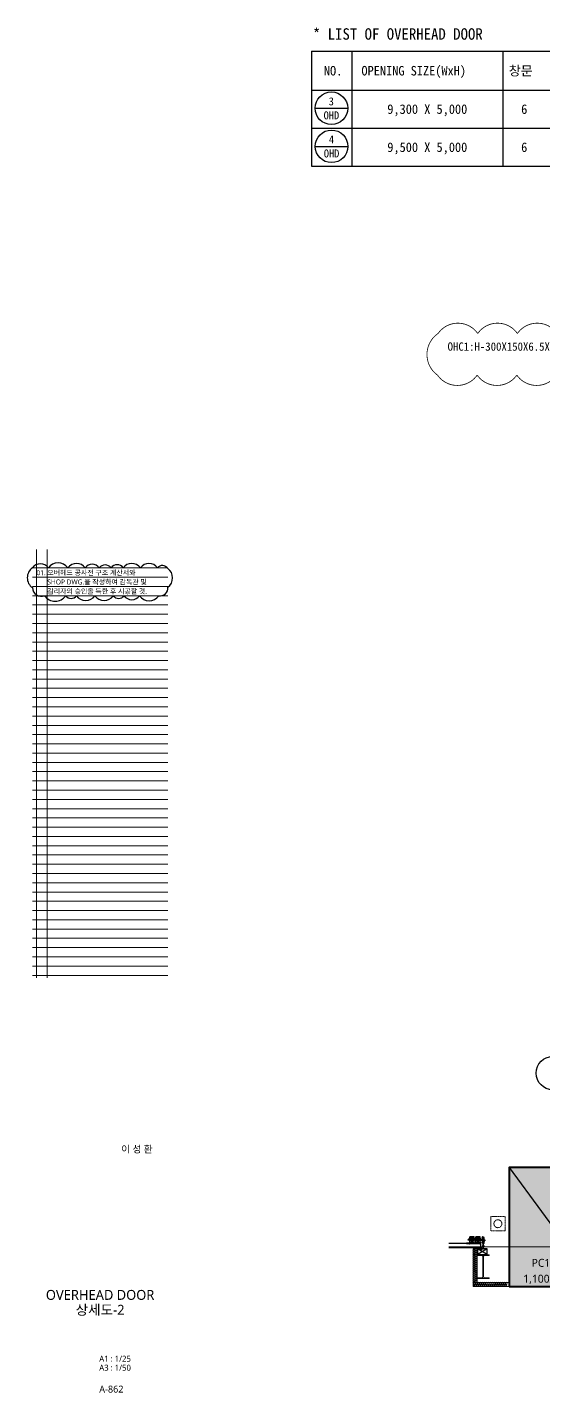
# Model space of a CAD drawing. Header units: millimetres. Extents: x 204328 to 274136, y -196910 to -178068.
# Drawn here: x 243063 to 249573, y -195851 to -178648 of the extents above; entities that cross this region are included whole.
import ezdxf
from ezdxf.enums import TextEntityAlignment as Align

# ---------------------------------------------------------------- set-up
doc = ezdxf.new("R2010")
doc.units = ezdxf.units.MM
doc.linetypes.add('CEN', pattern=[62, 60, -1, 0, -1])
doc.linetypes.add('HIDDEN', pattern=[0.375, 0.25, -0.125])
doc.layers.get('Defpoints').update_dxf_attribs({"color": 140})
for name, color, linetype in [('1212', 7, 'Continuous'), ('3', 3, 'Continuous'), ('4', 4, 'Continuous'), ('A-CONC-SOLD', 253, 'CEN'), ('HAT', 8, 'Continuous'), ('ITXT', 3, 'Continuous')]:
    doc.layers.add(name, color=color, linetype=linetype)
for name, color, linetype, lineweight in [('A-AXIS-BUBL', 7, 'Continuous', 25), ('A-BORD-TEXT', 3, 'Continuous', 25), ('A-CLXM-CONC', 2, 'Continuous', 40), ('A-CNTL', 1, 'CEN', 15), ('A-MKXS-TEXT1', 3, 'Continuous', 25), ('A-SECT-LIN2', 6, 'Continuous', 20), ('A-WAXM-PANL', 6, 'Continuous', 20), ('A-XXXX-HID', 8, 'HIDDEN', 18), ('A-XXXX-TXT1', 3, 'Continuous', 25), ('A-XXXX-TXT2', 3, 'Continuous', 25), ('XR-평면도$0$A-CLXM-CONC', 2, 'Continuous', 40)]:
    doc.layers.add(name, color=color, linetype=linetype, lineweight=lineweight)
doc.layers.add('A-XXXX-NPLT', color=144, linetype='Continuous', lineweight=15, plot=False)
doc.layers.add('REV-202205', color=20, linetype='Continuous', lineweight=25, plot=False)
doc.styles.add('돋움체', font='')
doc.styles.add('맑은 고딕', font='malgun.ttf')
doc.styles.add('맑은고딕', font='malgun.ttf')
doc.styles.get('돋움체').set_extended_font_data('DotumChe')

# ---------------------------------------------------------------- blocks, each defined once
blk = doc.blocks.new('COL_PC11_3F(210330)')
at = {"layer": 'A-CONC-SOLD'}
h = blk.add_hatch(color=256, dxfattribs=at)
h.dxf.hatch_style = 1
h.paths.add_polyline_path([(0, 0), (1100, 0), (1100, 1500), (0, 1500)])
at = {"layer": 'A-CLXM-CONC'}
blk.add_lwpolyline([(0, 0), (1100, 0), (1100, 1500), (0, 1500)], close=True, dxfattribs=at)
at = {"layer": 'Defpoints'}
blk.add_line((0, 1500), (1100, 0), dxfattribs=at)
at = {"layer": 'Defpoints', "color": 1, "style": '맑은 고딕'}
blk.add_text('PC11(3F)', height=100, dxfattribs=at).set_placement((550, 297), align=Align.MIDDLE_CENTER)
at = {"layer": 'Defpoints', "style": '맑은 고딕'}
blk.add_text('1,100X1,500', height=100, dxfattribs=at).set_placement((550, 97), align=Align.MIDDLE_CENTER)
blk = doc.blocks.new('b1')
at = {"layer": 'A-XXXX-HID'}
blk.add_lwpolyline([(0, 180), (180, 180), (180, 0), (0, 0), (0, 180)], dxfattribs=at)
blk.add_circle((90, 90), 50, dxfattribs=at)
blk = doc.blocks.new('단열재(PANEL)')
at = {"layer": 'HAT'}
blk.add_lwpolyline([(0, 0, 0.618034), (-40, 20), (-60, 5, -2), (-60, 45), (-40, 30, 2), (-40, 70), (-60, 55, -2), (-60, 95), (-40, 80, 2), (-40, 120), (-60, 105, -2), (-60, 145), (-40, 130, 2), (-40, 170), (-60, 155, -2), (-60, 195), (-40, 180, 2), (-40, 220), (-60, 205, -2), (-60, 245), (-40, 230, 2), (-40, 270), (-60, 255, -2), (-60, 295), (-40, 280, 2), (-40, 320), (-60, 305, -2), (-60, 345), (-40, 330, 2), (-40, 370), (-60, 355, -2), (-60, 395), (-40, 380, 2), (-40, 420), (-60, 405, -2), (-60, 445), (-40, 430, 2), (-40, 470), (-60, 455, -2), (-60, 495), (-40, 480, 2), (-40, 520), (-60, 505, -2), (-60, 545), (-40, 530, 2), (-40, 570), (-60, 555, -2), (-60, 595), (-40, 580, 2), (-40, 620), (-60, 605, -2), (-60, 645), (-40, 630, 2), (-40, 670), (-60, 655, -2), (-60, 695), (-40, 680, 2), (-40, 720), (-60, 705, -2), (-60, 745), (-40, 730, 2), (-40, 770), (-60, 755, -2), (-60, 795), (-40, 780, 2), (-40, 820), (-60, 805, -2), (-60, 845), (-40, 830, 0.509758), (-1, 842, 0.509758)], format="xyb", dxfattribs=at)
blk = doc.blocks.new('NOTE(220317)')
at = {"layer": 'A-XXXX-NPLT'}
for p, q in [((1010650, 179733), (1010650, 175413)), ((1010760, 179733), (1010760, 175413)), ((1010610, 179546), (1011975, 179546)), ((1010610, 179453), (1011975, 179453)), ((1010610, 179359), (1011975, 179359)), ((1010610, 179266), (1011975, 179266)), ((1010610, 179173), (1011975, 179173)), ((1010610, 179079), (1011975, 179079)), ((1010610, 178986), (1011975, 178986)), ((1010610, 178893), (1011975, 178893)), ((1010610, 178799), (1011975, 178799)), ((1010610, 178706), (1011975, 178706)), ((1010610, 178613), (1011975, 178613)), ((1010610, 178519), (1011975, 178519)), ((1010610, 178426), (1011975, 178426)), ((1010610, 178333), (1011975, 178333)), ((1010610, 178239), (1011975, 178239)), ((1010610, 178146), (1011975, 178146)), ((1010610, 178053), (1011975, 178053)), ((1010610, 177959), (1011975, 177959)), ((1010610, 177866), (1011975, 177866)), ((1010610, 177773), (1011975, 177773)), ((1010610, 177679), (1011975, 177679)), ((1010610, 177586), (1011975, 177586)), ((1010610, 177493), (1011975, 177493)), ((1010610, 177399), (1011975, 177399)), ((1010610, 177306), (1011975, 177306)), ((1010610, 177213), (1011975, 177213)), ((1010610, 177119), (1011975, 177119)), ((1010610, 177026), (1011975, 177026)), ((1010610, 176933), (1011975, 176933)), ((1010610, 176839), (1011975, 176839)), ((1010610, 176746), (1011975, 176746)), ((1010610, 176653), (1011975, 176653)), ((1010610, 176559), (1011975, 176559)), ((1010610, 176466), (1011975, 176466)), ((1010610, 176373), (1011975, 176373)), ((1010610, 176279), (1011975, 176279)), ((1010610, 176186), (1011975, 176186)), ((1010610, 176093), (1011975, 176093)), ((1010610, 175999), (1011975, 175999)), ((1010610, 175906), (1011975, 175906)), ((1010610, 175813), (1011975, 175813)), ((1010610, 175719), (1011975, 175719)), ((1010610, 175626), (1011975, 175626)), ((1010610, 175533), (1011975, 175533)), ((1010610, 175439), (1011975, 175439))]:
    blk.add_line(p, q, dxfattribs=at)
blk = doc.blocks.new('NOTE_평면도')
at = {"layer": 'A-XXXX-TXT2', "style": '맑은 고딕'}
for s, p in [('01.', (7576.5, 4994.8)), ('오버헤드 공사전 구조 계산서와', (7631.5, 4994.8)), ('SHOP DWG.을 작성하여 감독관 및', (7631.5, 4948.1)), ('감리자의 승인을 득한 후 시공할 것.', (7631.5, 4901.4))]:
    blk.add_text(s, height=25, dxfattribs=at).set_placement(p, align=Align.MIDDLE_LEFT)

msp = doc.modelspace()

# ---------------------------------------------------------------- hatches: boundary and pattern name
msp.add_hatch(color=256).paths.add_polyline_path([(248735.3, -194036.8), (248735.3, -194034), (248774.6, -194034), (248774.6, -194031.8), (248733.9, -194031.8), (248690.7, -194019.8)])

# ---------------------------------------------------------------- linework, layer by layer
for p, q in [((246643.5, -178947.9), (255943.5, -178947.9)), ((246643.5, -178947.9), (246643.5, -180399)), ((247153.5, -178947.9), (247153.5, -180399)), ((249057, -178947.9), (249057, -180399)), ((249057, -178947.9), (249057, -180399)), ((246643.5, -179439), (255943.5, -179439)), ((246691, -179668.2), (247102, -179668.2)), ((246643.5, -179919), (255943.5, -179919)), ((246693, -180148.2), (247104.1, -180148.2)), ((246645.5, -180399), (255945.5, -180399)), ((248858, -194109.5, 0), (248737.6, -194039.1, 0)), ((248858, -194039.1, 0), (248737.6, -194109.5, 0))]:
    msp.add_line(p, q)
at = {"color": 2}
for p, q in [((248601.2, -193969.8, 0), (248779.9, -193969.8, 0)), ((248733.9, -194031.8, 0), (248690.7, -194019.8, 0)), ((248735.3, -194036.8, 0), (248690.7, -194019.8, 0)), ((248735, -194021.4, 0), (248735, -194019.8, 0)), ((248735, -194019.8, 0), (248779.9, -194019.8, 0)), ((248735.3, -194036.8, 0), (248808.3, -194036.8, 0)), ((248738.1, -194034, 0), (248807.7, -194034, 0)), ((248774.6, -194031.8, 0), (248774.6, -194034, 0)), ((248779.9, -194019.8, 0), (248779.9, -193969.8, 0)), ((248781.5, -194021.4, 0), (248781.5, -193968.2, 0)), ((248806.7, -194034, 0), (248786.3, -194034, 0)), ((248807.7, -194034.1, 0), (248807.7, -193971.1, 0)), ((248810.5, -194034.1, 0), (248810.5, -194008.8, 0)), ((248818.6, -193966.2, 0), (248818.6, -193896.4, 0)), ((248821.4, -193896.4, 0), (248818.6, -193896.4, 0)), ((248821.4, -193966.2, 0), (248821.4, -193896.4, 0))]:
    msp.add_line(p, q, dxfattribs=at)
at = {"color": 4}
for p, q in [((248618.9, -193922, 0), (248621.6, -193920.2, 0)), ((248618.9, -193928.3, 0), (248618.9, -193922, 0)), ((248621.6, -193930.7, 0), (248618.9, -193928.3, 0)), ((248637.2, -193920.2, 0), (248621.6, -193920.2, 0)), ((248637.2, -193920.2, 0), (248621.6, -193920.2, 0)), ((248627, -193920.2, 0), (248621.6, -193920.2, 0)), ((248627, -193920.2, 0), (248621.6, -193920.2, 0)), ((248621.6, -193920.2, 0), (248621.6, -193930.7, 0)), ((248637.2, -193930.7, 0), (248621.6, -193930.7, 0)), ((248637.2, -193930.7, 0), (248621.6, -193930.7, 0)), ((248627, -193930.7, 0), (248621.6, -193930.7, 0)), ((248627, -193930.7, 0), (248621.6, -193930.7, 0)), ((248632.8, -193956.7, 0), (248648.2, -193956.7, 0)), ((248649.3, -193956.7, 0), (248632.8, -193956.7, 0)), ((248649.3, -193956.7, 0), (248632.8, -193956.7, 0)), ((248632.8, -193956.7, 0), (248632.8, -193960.5, 0)), ((248632.8, -193956.7, 0), (248632.8, -193961.7, 0)), ((248632.8, -193956.7, 0), (248632.8, -193961.7, 0)), ((248632.8, -193966, 0), (248632.8, -193956.7, 0)), ((248632.8, -193968.2, 0), (248632.8, -193959.1, 0)), ((248702.1, -193966, 0), (248632.8, -193966, 0)), ((248702.1, -193966, 0), (248632.8, -193966, 0)), ((248637.2, -193932.8, 0), (248637.2, -193918.3, 0)), ((248649.3, -193956.7, 0), (248637.2, -193956.7, 0)), ((248694.6, -193888.2, 0), (248639.6, -193888.2, 0)), ((248639.6, -193902.9, 0), (248639.6, -193888.2, 0)), ((248639.6, -193956.7, 0), (248639.6, -193922.3, 0)), ((248649.3, -193956.7, 0), (248649.3, -193966, 0)), ((248650.4, -193958.3, 0), (248649.3, -193958.3, 0)), ((248650.4, -193964.4, 0), (248649.3, -193964.4, 0)), ((248684.5, -193956.7, 0), (248650.4, -193956.7, 0)), ((248650.4, -193956.7, 0), (248650.4, -193966, 0)), ((248673.1, -193949.5, 0), (248662.1, -193949.5, 0)), ((248684.5, -193956.7, 0), (248684.5, -193966, 0)), ((248685.6, -193958.3, 0), (248684.5, -193958.3, 0)), ((248685.6, -193964.4, 0), (248684.5, -193964.4, 0)), ((248702.1, -193956.7, 0), (248685.6, -193956.7, 0)), ((248702.1, -193956.7, 0), (248685.6, -193956.7, 0)), ((248697.7, -193956.7, 0), (248685.6, -193956.7, 0)), ((248702.1, -193956.7, 0), (248685.6, -193956.7, 0)), ((248685.6, -193956.7, 0), (248685.6, -193966, 0)), ((248702.1, -193956.7, 0), (248686.7, -193956.7, 0)), ((248694.6, -193902.9, 0), (248694.6, -193888.2, 0)), ((248694.6, -193956.7, 0), (248694.6, -193922.3, 0)), ((248697.7, -193932.8, 0), (248697.7, -193918.3, 0)), ((248714.6, -193920.2, 0), (248697.7, -193920.2, 0)), ((248714.6, -193930.9, 0), (248697.7, -193930.9, 0)), ((248702.1, -193956.7, 0), (248702.1, -193962.2, 0)), ((248702.1, -193968.2, 0), (248702.1, -193956.7, 0)), ((248702.1, -193966, 0), (248702.1, -193956.7, 0)), ((248710.2, -193956.7, 0), (248725.6, -193956.7, 0)), ((248726.7, -193956.7, 0), (248710.2, -193956.7, 0)), ((248726.7, -193956.7, 0), (248710.2, -193956.7, 0)), ((248710.2, -193956.7, 0), (248710.2, -193961.7, 0)), ((248710.2, -193956.7, 0), (248710.2, -193961.7, 0)), ((248710.2, -193956.7, 0), (248710.2, -193960.5, 0)), ((248710.2, -193968.2, 0), (248710.2, -193956.7, 0)), ((248779.5, -193966, 0), (248710.2, -193966, 0)), ((248779.5, -193966, 0), (248710.2, -193966, 0)), ((248714.6, -193932.8, 0), (248714.6, -193918.3, 0)), ((248726.7, -193956.7, 0), (248714.6, -193956.7, 0)), ((248772, -193888.2, 0), (248717, -193888.2, 0)), ((248717, -193902.9, 0), (248717, -193888.2, 0)), ((248717, -193956.7, 0), (248717, -193922.3, 0)), ((248726.7, -193956.7, 0), (248726.7, -193966, 0)), ((248727.8, -193958.3, 0), (248726.7, -193958.3, 0)), ((248727.8, -193964.4, 0), (248726.7, -193964.4, 0)), ((248761.9, -193956.7, 0), (248727.8, -193956.7, 0)), ((248727.8, -193956.7, 0), (248727.8, -193966, 0)), ((248750.5, -193949.5, 0), (248739.5, -193949.5, 0)), ((248761.9, -193956.7, 0), (248761.9, -193966, 0)), ((248763, -193958.3, 0), (248761.9, -193958.3, 0)), ((248763, -193964.4, 0), (248761.9, -193964.4, 0)), ((248779.5, -193956.7, 0), (248763, -193956.7, 0)), ((248779.5, -193956.7, 0), (248763, -193956.7, 0)), ((248779.5, -193956.7, 0), (248763, -193956.7, 0)), ((248763, -193956.7, 0), (248763, -193966, 0)), ((248775.1, -193956.7, 0), (248763, -193956.7, 0)), ((248779.5, -193956.7, 0), (248764.1, -193956.7, 0)), ((248772, -193902.9, 0), (248772, -193888.2, 0)), ((248772, -193956.7, 0), (248772, -193922.3, 0)), ((248775.1, -193932.8, 0), (248775.1, -193918.3, 0)), ((248775.1, -193920.2, 0), (248790.6, -193920.2, 0)), ((248775.1, -193930.9, 0), (248790.6, -193930.9, 0)), ((248779.5, -193956.7, 0), (248779.5, -193962.2, 0)), ((248779.5, -193966, 0), (248779.5, -193956.7, 0)), ((248779.5, -193968.2, 0), (248779.5, -193956.7, 0))]:
    msp.add_line(p, q, dxfattribs=at)
at = {"color": 1, "linetype": 'HIDDEN', "ltscale": 3}
for p, q in [((248697.7, -193920.2, 0), (248637.2, -193920.2, 0)), ((248697.7, -193930.9, 0), (248637.2, -193930.9, 0)), ((248775.1, -193920.2, 0), (248714.6, -193920.2, 0)), ((248775.1, -193930.9, 0), (248714.6, -193930.9, 0))]:
    msp.add_line(p, q, dxfattribs=at)
at = {"color": 8, "linetype": 'HIDDEN', "ltscale": 3}
for p, q in [((248639.8, -193902.9, 0), (248639.8, -193932.8, 0)), ((248694.8, -193902.9, 0), (248694.8, -193932.8, 0)), ((248717, -193902.9, 0), (248717, -193932.8, 0)), ((248772, -193902.9, 0), (248772, -193932.8, 0))]:
    msp.add_line(p, q, dxfattribs=at)
at = {"color": 3, "elevation": 0}
msp.add_lwpolyline([(248378.4, -194019.8), (248779.9, -194019.8), (248779.9, -193969.8), (248378.4, -193969.8)], dxfattribs=at)
at = {"color": 1}
for points in [[(248860.3, -194036.8), (248735.3, -194036.8), (248735.3, -194111.8), (248860.3, -194111.8)], [(248858, -194039.1), (248737.6, -194039.1), (248737.6, -194109.5), (248858, -194109.5)]]:
    msp.add_lwpolyline(points, close=True, dxfattribs=at)
for centre in [(246896.5, -179668.2), (246898.6, -180148.2)]:
    msp.add_circle(centre, 205.5)
at = {"color": 2}
msp.add_arc((248807.7, -194034.1, 0), 2.81, 282.3312, 0, dxfattribs=at)
at = {"layer": '1212', "color": 2}
for p, q in [((248601.2, -193968.2, 0), (248601.2, -193969.8, 0)), ((248781.5, -193968.2, 0), (248601.2, -193968.2, 0)), ((248781.5, -194021.4, 0), (248735, -194021.4, 0)), ((248807.7, -193971.1, 0), (248810.5, -193971.1, 0)), ((248810.5, -194006.5, 0), (248810.5, -193971.1, 0))]:
    msp.add_line(p, q, dxfattribs=at)
at = {"layer": '1212', "linetype": 'HIDDEN', "ltscale": 10}
for p, q in [((248649.3, -193958.3, 0), (248632.8, -193958.3, 0)), ((248634.7, -193964.4, 0), (248632.8, -193964.4, 0)), ((248649.3, -193964.4, 0), (248647.1, -193964.4, 0)), ((248684.5, -193958.3, 0), (248650.4, -193958.3, 0)), ((248684.5, -193964.4, 0), (248650.4, -193964.4, 0)), ((248685.6, -193958.3, 0), (248702.1, -193958.3, 0)), ((248685.6, -193964.4, 0), (248687.4, -193964.4, 0)), ((248699.8, -193964.4, 0), (248702.1, -193964.4, 0)), ((248726.7, -193958.3, 0), (248710.2, -193958.3, 0)), ((248712, -193964.4, 0), (248710.2, -193964.4, 0)), ((248726.7, -193964.4, 0), (248724.5, -193964.4, 0)), ((248761.9, -193958.3, 0), (248727.8, -193958.3, 0)), ((248761.9, -193964.4, 0), (248727.8, -193964.4, 0)), ((248763, -193958.3, 0), (248779.5, -193958.3, 0)), ((248763, -193964.4, 0), (248764.8, -193964.4, 0)), ((248777.2, -193964.4, 0), (248779.5, -193964.4, 0))]:
    msp.add_line(p, q, dxfattribs=at)
at = {"layer": '1212', "color": 4}
for p, q in [((248702.1, -193966, 0), (248632.8, -193966, 0)), ((248660.8, -193902.9, 0), (248637.2, -193902.9, 0)), ((248637.2, -193918.3, 0), (248637.2, -193902.9, 0)), ((248697.7, -193918.3, 0), (248637.2, -193918.3, 0)), ((248697.7, -193932.8, 0), (248637.2, -193932.8, 0)), ((248662.1, -193901.1, 0), (248662.1, -193891.7, 0)), ((248673.1, -193891.7, 0), (248662.1, -193891.7, 0)), ((248662.1, -193949.5, 0), (248662.1, -193932.8, 0)), ((248673.1, -193901.6, 0), (248673.1, -193891.7, 0)), ((248673.1, -193949.5, 0), (248673.1, -193932.8, 0)), ((248697.7, -193902.9, 0), (248674.2, -193902.9, 0)), ((248697.7, -193918.3, 0), (248697.7, -193902.9, 0)), ((248779.5, -193966, 0), (248710.2, -193966, 0)), ((248738.1, -193902.9, 0), (248714.6, -193902.9, 0)), ((248714.6, -193918.3, 0), (248714.6, -193902.9, 0)), ((248775.1, -193918.3, 0), (248714.6, -193918.3, 0)), ((248775.1, -193932.8, 0), (248714.6, -193932.8, 0)), ((248739.5, -193901.1, 0), (248739.5, -193891.7, 0)), ((248750.5, -193891.7, 0), (248739.5, -193891.7, 0)), ((248739.5, -193949.5, 0), (248739.5, -193932.8, 0)), ((248750.5, -193901.6, 0), (248750.5, -193891.7, 0)), ((248750.5, -193949.5, 0), (248750.5, -193932.8, 0)), ((248775.1, -193902.9, 0), (248751.6, -193902.9, 0)), ((248775.1, -193918.3, 0), (248775.1, -193902.9, 0))]:
    msp.add_line(p, q, dxfattribs=at)
at = {"layer": '1212', "color": 3}
for p, q in [((248634.7, -193964.4, 0), (248636, -193964.4, 0)), ((248634.7, -193966, 0), (248634.7, -193964.4, 0)), ((248636, -193960.5, 0), (248645.8, -193960.5, 0)), ((248636, -193964.4, 0), (248636, -193960.5, 0)), ((248636, -193964.4, 0), (248640.9, -193964.4, 0)), ((248640.9, -193969.8, 0), (248638.4, -193972.5, 0)), ((248638.4, -193969.8, 0), (248638.4, -193974.4, 0)), ((248638.4, -193974.4, 0), (248640.9, -193976.9, 0)), ((248638.5, -193964.4, 0), (248638.5, -193960.5, 0)), ((248642.9, -193969.8, 0), (248638.6, -193974.5, 0)), ((248643.3, -193971.6, 0), (248639.7, -193975.6, 0)), ((248645.8, -193964.4, 0), (248640.9, -193964.4, 0)), ((248643.3, -193974.4, 0), (248640.9, -193976.9, 0)), ((248643.2, -193964.4, 0), (248643.2, -193960.5, 0)), ((248643.3, -193969.8, 0), (248643.3, -193974.4, 0)), ((248645.8, -193964.4, 0), (248645.8, -193960.5, 0)), ((248645.8, -193964.4, 0), (248645.8, -193960.5, 0)), ((248647.1, -193964.4, 0), (248645.8, -193964.4, 0)), ((248647.1, -193966, 0), (248647.1, -193964.4, 0)), ((248663, -193900, 0), (248657.7, -193906.8, 0)), ((248657.7, -193906.8, 0), (248657.7, -193909, 0)), ((248663, -193917, 0), (248657.7, -193909, 0)), ((248663, -193900, 0), (248667.5, -193900, 0)), ((248663, -193915.8, 0), (248663, -193914, 0)), ((248663, -193915.8, 0), (248663, -193917, 0)), ((248663, -193917, 0), (248667.5, -193917, 0)), ((248663.2, -193904.9, 0), (248663.2, -193907.1, 0)), ((248671.9, -193900, 0), (248667.5, -193900, 0)), ((248671.9, -193917, 0), (248667.5, -193917, 0)), ((248671.8, -193904.9, 0), (248671.8, -193907.1, 0)), ((248671.9, -193900, 0), (248677.3, -193906.8, 0)), ((248671.9, -193917, 0), (248677.3, -193909, 0)), ((248671.9, -193915.8, 0), (248671.9, -193914, 0)), ((248671.9, -193915.8, 0), (248671.9, -193917, 0)), ((248677.3, -193906.8, 0), (248677.3, -193909, 0)), ((248687.4, -193964.4, 0), (248688.7, -193964.4, 0)), ((248687.4, -193966, 0), (248687.4, -193964.4, 0)), ((248688.7, -193960.5, 0), (248698.5, -193960.5, 0)), ((248688.7, -193964.4, 0), (248688.7, -193960.5, 0)), ((248688.7, -193964.4, 0), (248693.6, -193964.4, 0)), ((248693.6, -193969.8, 0), (248691.1, -193972.5, 0)), ((248691.1, -193969.8, 0), (248691.1, -193974.4, 0)), ((248691.1, -193974.4, 0), (248693.6, -193976.9, 0)), ((248691.3, -193964.4, 0), (248691.3, -193960.5, 0)), ((248695.6, -193969.8, 0), (248691.3, -193974.5, 0)), ((248696, -193971.6, 0), (248692.4, -193975.6, 0)), ((248698.5, -193964.4, 0), (248693.6, -193964.4, 0)), ((248696.1, -193974.4, 0), (248693.6, -193976.9, 0)), ((248695.9, -193964.4, 0), (248695.9, -193960.5, 0)), ((248696.1, -193969.8, 0), (248696.1, -193974.4, 0)), ((248698.5, -193964.4, 0), (248698.5, -193960.5, 0)), ((248698.5, -193964.4, 0), (248698.5, -193960.5, 0)), ((248699.8, -193964.4, 0), (248698.5, -193964.4, 0)), ((248699.8, -193966, 0), (248699.8, -193964.4, 0)), ((248712, -193964.4, 0), (248713.3, -193964.4, 0)), ((248712, -193966, 0), (248712, -193964.4, 0)), ((248713.3, -193960.5, 0), (248723.2, -193960.5, 0)), ((248713.3, -193964.4, 0), (248713.3, -193960.5, 0)), ((248713.3, -193964.4, 0), (248718.3, -193964.4, 0)), ((248718.3, -193969.8, 0), (248715.8, -193972.5, 0)), ((248715.8, -193969.8, 0), (248715.8, -193974.4, 0)), ((248715.8, -193974.4, 0), (248718.3, -193976.9, 0)), ((248715.9, -193964.4, 0), (248715.9, -193960.5, 0)), ((248720.3, -193969.8, 0), (248716, -193974.5, 0)), ((248720.7, -193971.6, 0), (248717, -193975.6, 0)), ((248723.2, -193964.4, 0), (248718.3, -193964.4, 0)), ((248720.7, -193974.4, 0), (248718.3, -193976.9, 0)), ((248720.6, -193964.4, 0), (248720.6, -193960.5, 0)), ((248720.7, -193969.8, 0), (248720.7, -193974.4, 0)), ((248723.2, -193964.4, 0), (248723.2, -193960.5, 0)), ((248723.2, -193964.4, 0), (248723.2, -193960.5, 0)), ((248724.5, -193964.4, 0), (248723.2, -193964.4, 0)), ((248724.5, -193966, 0), (248724.5, -193964.4, 0)), ((248740.4, -193900, 0), (248735, -193906.8, 0)), ((248735, -193906.8, 0), (248735, -193909, 0)), ((248740.4, -193917, 0), (248735, -193909, 0)), ((248740.4, -193900, 0), (248744.9, -193900, 0)), ((248740.4, -193915.8, 0), (248740.4, -193914, 0)), ((248740.4, -193915.8, 0), (248740.4, -193917, 0)), ((248740.4, -193917, 0), (248744.9, -193917, 0)), ((248740.5, -193904.9, 0), (248740.5, -193907.1, 0)), ((248749.3, -193900, 0), (248744.9, -193900, 0)), ((248749.3, -193917, 0), (248744.9, -193917, 0)), ((248749.2, -193904.9, 0), (248749.2, -193907.1, 0)), ((248749.3, -193900, 0), (248754.7, -193906.8, 0)), ((248749.3, -193917, 0), (248754.7, -193909, 0)), ((248749.3, -193915.8, 0), (248749.3, -193914, 0)), ((248749.3, -193915.8, 0), (248749.3, -193917, 0)), ((248754.7, -193906.8, 0), (248754.7, -193909, 0)), ((248764.8, -193966, 0), (248764.8, -193964.4, 0)), ((248764.8, -193964.4, 0), (248766.1, -193964.4, 0)), ((248766.1, -193960.5, 0), (248775.9, -193960.5, 0)), ((248766.1, -193964.4, 0), (248766.1, -193960.5, 0)), ((248766.1, -193964.4, 0), (248771, -193964.4, 0)), ((248771, -193969.8, 0), (248768.5, -193972.5, 0)), ((248768.5, -193969.8, 0), (248768.5, -193974.4, 0)), ((248768.5, -193974.4, 0), (248771, -193976.9, 0)), ((248768.6, -193964.4, 0), (248768.6, -193960.5, 0)), ((248773, -193969.8, 0), (248768.7, -193974.5, 0)), ((248773.4, -193971.6, 0), (248769.8, -193975.6, 0)), ((248775.9, -193964.4, 0), (248771, -193964.4, 0)), ((248773.4, -193974.4, 0), (248771, -193976.9, 0)), ((248773.3, -193964.4, 0), (248773.3, -193960.5, 0)), ((248773.4, -193969.8, 0), (248773.4, -193974.4, 0)), ((248775.8, -194031.6, 0), (248777.7, -194031.6, 0)), ((248775.8, -194034, 0), (248775.8, -194031.6, 0)), ((248775.9, -193964.4, 0), (248775.9, -193960.5, 0)), ((248775.9, -193964.4, 0), (248775.9, -193960.5, 0)), ((248777.2, -193964.4, 0), (248775.9, -193964.4, 0)), ((248777.2, -193966, 0), (248777.2, -193964.4, 0)), ((248777.7, -194031.6, 0), (248777.7, -194026.1, 0)), ((248777.7, -194026.1, 0), (248791.9, -194026.1, 0)), ((248777.7, -194031.6, 0), (248784.8, -194031.6, 0)), ((248784.8, -194039.4, 0), (248781.3, -194043.2, 0)), ((248781.3, -194039.4, 0), (248781.3, -194045.9, 0)), ((248781.4, -194031.6, 0), (248781.4, -194026.1, 0)), ((248787.7, -194039.4, 0), (248781.5, -194046.2, 0)), ((248788.3, -194042, 0), (248783, -194047.8, 0)), ((248791.9, -194031.6, 0), (248784.8, -194031.6, 0)), ((248788.2, -194031.6, 0), (248788.2, -194026.1, 0)), ((248788.3, -194039.4, 0), (248788.3, -194045.9, 0)), ((248791.9, -194031.6, 0), (248791.9, -194026.1, 0)), ((248791.9, -194031.6, 0), (248791.9, -194026.1, 0)), ((248793.8, -194031.6, 0), (248791.9, -194031.6, 0)), ((248793.8, -194034, 0), (248793.8, -194031.6, 0)), ((248803, -193996.6, 0), (248803, -194008.6, 0)), ((248807.7, -193996.6, 0), (248803, -193996.6, 0)), ((248807.7, -193999.8, 0), (248803, -193999.8, 0)), ((248807.7, -194005.5, 0), (248803, -194005.5, 0)), ((248807.7, -194008.6, 0), (248803, -194008.6, 0)), ((248807.7, -194008.6, 0), (248803, -194008.6, 0)), ((248807.7, -193996.6, 0), (248807.7, -194002.6, 0)), ((248807.7, -194008.6, 0), (248807.7, -194002.6, 0)), ((248813.3, -193995.1, 0), (248815.3, -193995.1, 0)), ((248813.3, -194010.2, 0), (248815.3, -194010.2, 0)), ((248815.3, -193995.1, 0), (248815.3, -193996.6, 0)), ((248815.3, -193996.6, 0), (248819.9, -193996.6, 0)), ((248815.3, -193996.6, 0), (248815.3, -194002.6, 0)), ((248815.3, -193999.8, 0), (248819.9, -193999.8, 0)), ((248815.3, -194008.6, 0), (248815.3, -194002.6, 0)), ((248815.3, -194005.5, 0), (248819.9, -194005.5, 0)), ((248815.3, -194010.2, 0), (248815.3, -194008.6, 0)), ((248815.3, -194008.6, 0), (248819.9, -194008.6, 0)), ((248815.3, -194008.6, 0), (248819.9, -194008.6, 0)), ((248819.9, -193996.6, 0), (248819.9, -194008.6, 0)), ((248821.4, -193922, 0), (248823.8, -193922, 0)), ((248821.4, -193940, 0), (248823.8, -193940, 0)), ((248823.8, -193922, 0), (248823.8, -193923.9, 0)), ((248823.8, -193923.9, 0), (248829.4, -193923.9, 0)), ((248823.8, -193923.9, 0), (248823.8, -193931, 0)), ((248823.8, -193927.6, 0), (248829.4, -193927.6, 0)), ((248823.8, -193938.1, 0), (248823.8, -193931, 0)), ((248823.8, -193934.4, 0), (248829.4, -193934.4, 0)), ((248823.8, -193938.1, 0), (248829.4, -193938.1, 0)), ((248823.8, -193938.1, 0), (248829.4, -193938.1, 0)), ((248823.8, -193940, 0), (248823.8, -193938.1, 0)), ((248829.4, -193923.9, 0), (248829.4, -193938.1, 0)), ((248829.4, -193927.6, 0), (248830.8, -193927.6, 0)), ((248829.4, -193934.4, 0), (248830.8, -193934.4, 0)), ((248830.8, -193934.4, 0), (248830.8, -193927.6, 0)), ((248781.3, -194045.9, 0), (248784.8, -194049.6, 0)), ((248788.3, -194045.9, 0), (248784.8, -194049.6, 0))]:
    msp.add_line(p, q, dxfattribs=at)
at = {"layer": '1212'}
for p, q in [((248647.1, -193966, 0), (248634.7, -193966, 0)), ((248699.8, -193966, 0), (248687.4, -193966, 0)), ((248724.5, -193966, 0), (248712, -193966, 0)), ((248777.2, -193966, 0), (248764.8, -193966, 0)), ((248793.8, -194034, 0), (248775.8, -194034, 0)), ((248821.4, -193945.4, 0), (248821.4, -193927.4, 0))]:
    msp.add_line(p, q, dxfattribs=at)
at = {"layer": '1212', "color": 3}
for centre, radius, start, end in [((248626.5, -193936.6, 0), 42.9, 31.6998, 43.42482), ((248667.5, -193939.8, 0), 26.2, 80.20746, 99.79254), ((248708.5, -193936.6, 0), 42.9, 136.57518, 148.3002), ((248703.9, -193936.6, 0), 42.9, 31.6998, 43.42482), ((248744.9, -193939.8, 0), 26.2, 80.20746, 99.79254), ((248785.8, -193936.6, 0), 42.9, 136.57518, 148.3002), ((248842.9, -193931.5, 0), 28.5, 155.99844, 204.00156)]:
    msp.add_arc(centre, radius, start, end, dxfattribs=at)
for centre in [(248667.5, -193907.1, 0), (248744.9, -193907.1, 0)]:
    msp.add_ellipse(centre, major_axis=(-7.39, 0), ratio=0.8517258, dxfattribs=at)
for points, knots in [([(248663.2, -193904.9, 0), (248663.2, -193905.2, 0), (248663.2, -193905.5, 0), (248663.5, -193906.2, 0), (248663.7, -193906.5, 0), (248664.4, -193907.1, 0), (248664.8, -193907.4, 0), (248665.7, -193907.9, 0), (248666.3, -193908, 0), (248667.4, -193908.1, 0), (248668, -193908.1, 0), (248669.1, -193907.9, 0), (248669.6, -193907.7, 0), (248670.5, -193907.2, 0), (248670.8, -193906.9, 0), (248671.4, -193906.3, 0), (248671.6, -193905.9, 0), (248671.8, -193905.3, 0), (248671.8, -193904.9, 0), (248671.7, -193904.3, 0), (248671.6, -193904, 0), (248671.2, -193903.3, 0), (248670.9, -193903, 0), (248670.2, -193902.4, 0), (248669.8, -193902.2, 0), (248668.7, -193901.8, 0), (248668.2, -193901.7, 0), (248667, -193901.7, 0), (248666.5, -193901.7, 0), (248665.4, -193902.1, 0), (248664.9, -193902.3, 0), (248664.1, -193902.8, 0), (248663.8, -193903.2, 0), (248663.4, -193903.8, 0), (248663.3, -193904.1, 0), (248663.2, -193904.6, 0), (248663.2, -193904.7, 0), (248663.2, -193904.9, 0)], [0, 0, 0, 0, 0.3601367, 0.3601367, 0.7202734, 0.7202734, 1.08041, 1.08041, 1.4405467, 1.4405467, 1.8006834, 1.8006834, 2.1608201, 2.1608201, 2.5209568, 2.5209568, 2.8810935, 2.8810935, 3.2412301, 3.2412301, 3.6013668, 3.6013668, 3.9615035, 3.9615035, 4.3216402, 4.3216402, 4.6817769, 4.6817769, 5.0419136, 5.0419136, 5.4020502, 5.4020502, 5.7621869, 5.7621869, 6.1223236, 6.1223236, 6.2831853, 6.2831853, 6.2831853, 6.2831853]), ([(248663.2, -193907.1, 0), (248663.2, -193907.4, 0), (248663.2, -193907.7, 0), (248663.5, -193908.4, 0), (248663.7, -193908.7, 0), (248664.4, -193909.3, 0), (248664.8, -193909.6, 0), (248665.7, -193910, 0), (248666.3, -193910.2, 0), (248667.4, -193910.3, 0), (248668, -193910.3, 0), (248669.1, -193910.1, 0), (248669.6, -193909.9, 0), (248670.5, -193909.4, 0), (248670.8, -193909.1, 0), (248671.4, -193908.4, 0), (248671.6, -193908.1, 0), (248671.7, -193907.5, 0), (248671.8, -193907.3, 0), (248671.8, -193907.1, 0)], [6.2831853, 6.2831853, 6.2831853, 6.2831853, 6.643322, 6.643322, 7.0034587, 7.0034587, 7.3635954, 7.3635954, 7.723732, 7.723732, 8.0838687, 8.0838687, 8.4440054, 8.4440054, 8.8041421, 8.8041421, 9.1642788, 9.1642788, 9.4248259, 9.4248259, 9.4248259, 9.4248259]), ([(248740.5, -193904.9, 0), (248740.5, -193905.2, 0), (248740.6, -193905.5, 0), (248740.9, -193906.2, 0), (248741.1, -193906.5, 0), (248741.8, -193907.1, 0), (248742.2, -193907.4, 0), (248743.1, -193907.9, 0), (248743.7, -193908, 0), (248744.8, -193908.1, 0), (248745.4, -193908.1, 0), (248746.5, -193907.9, 0), (248747, -193907.7, 0), (248747.9, -193907.2, 0), (248748.2, -193906.9, 0), (248748.8, -193906.3, 0), (248748.9, -193905.9, 0), (248749.2, -193905.3, 0), (248749.2, -193904.9, 0), (248749.1, -193904.3, 0), (248749, -193904, 0), (248748.6, -193903.3, 0), (248748.3, -193903, 0), (248747.6, -193902.4, 0), (248747.2, -193902.2, 0), (248746.1, -193901.8, 0), (248745.6, -193901.7, 0), (248744.4, -193901.7, 0), (248743.9, -193901.7, 0), (248742.8, -193902.1, 0), (248742.3, -193902.3, 0), (248741.5, -193902.8, 0), (248741.2, -193903.2, 0), (248740.8, -193903.8, 0), (248740.6, -193904.1, 0), (248740.6, -193904.6, 0), (248740.5, -193904.7, 0), (248740.5, -193904.9, 0)], [0, 0, 0, 0, 0.3601367, 0.3601367, 0.7202734, 0.7202734, 1.08041, 1.08041, 1.4405467, 1.4405467, 1.8006834, 1.8006834, 2.1608201, 2.1608201, 2.5209568, 2.5209568, 2.8810935, 2.8810935, 3.2412301, 3.2412301, 3.6013668, 3.6013668, 3.9615035, 3.9615035, 4.3216402, 4.3216402, 4.6817769, 4.6817769, 5.0419136, 5.0419136, 5.4020502, 5.4020502, 5.7621869, 5.7621869, 6.1223236, 6.1223236, 6.2831853, 6.2831853, 6.2831853, 6.2831853]), ([(248740.5, -193907.1, 0), (248740.5, -193907.4, 0), (248740.6, -193907.7, 0), (248740.9, -193908.4, 0), (248741.1, -193908.7, 0), (248741.8, -193909.3, 0), (248742.2, -193909.6, 0), (248743.1, -193910, 0), (248743.7, -193910.2, 0), (248744.8, -193910.3, 0), (248745.4, -193910.3, 0), (248746.5, -193910.1, 0), (248747, -193909.9, 0), (248747.9, -193909.4, 0), (248748.2, -193909.1, 0), (248748.8, -193908.4, 0), (248748.9, -193908.1, 0), (248749.1, -193907.5, 0), (248749.2, -193907.3, 0), (248749.2, -193907.1, 0)], [6.2831853, 6.2831853, 6.2831853, 6.2831853, 6.643322, 6.643322, 7.0034587, 7.0034587, 7.3635954, 7.3635954, 7.723732, 7.723732, 8.0838687, 8.0838687, 8.4440054, 8.4440054, 8.8041421, 8.8041421, 9.1642788, 9.1642788, 9.4248259, 9.4248259, 9.4248259, 9.4248259])]:
    msp.add_open_spline(points, degree=3, knots=knots, dxfattribs=at)
at = {"layer": '3', "color": 3}
for p, q in [((248799.3, -193916.8, 0), (248790.6, -193916.8, 0)), ((248790.6, -193934.3, 0), (248790.6, -193916.8, 0)), ((248799.3, -193934.3, 0), (248790.6, -193934.3, 0)), ((248799.2, -193888.9, 0), (248793.9, -193896, 0)), ((248795.3, -193897, 0), (248793.9, -193896, 0)), ((248794.9, -193960.2, 0), (248816.9, -193960.2, 0)), ((248794.9, -193960.2, 0), (248794.9, -193962, 0)), ((248794.9, -193962, 0), (248816.8, -193962, 0)), ((248800.6, -193889.8, 0), (248795.3, -193897, 0)), ((248799.3, -193953.2, 0), (248799.3, -193897.9, 0)), ((248808.8, -193889.8, 0), (248800.3, -193889.8, 0)), ((248808.7, -193888.1, 0), (248800.7, -193888.1, 0)), ((248816.9, -193914, 0), (248808.8, -193889.8, 0)), ((248809.8, -193953.2, 0), (248809.8, -193897.9, 0)), ((248818.6, -193913.5, 0), (248810.5, -193889.4, 0)), ((248816.9, -193936.7, 0), (248816.9, -193914.2, 0)), ((248816.9, -193960.2, 0), (248816.9, -193936.7, 0)), ((248818.7, -193960.1, 0), (248818.7, -193914.1, 0))]:
    msp.add_line(p, q, dxfattribs=at)
at = {"layer": '3', "color": 8}
for p, q in [((248800, -193952.8, 0), (248800, -193897.9, 0)), ((248801.1, -193954.3, 0), (248801.1, -193896.4, 0)), ((248803, -193954.9, 0), (248803, -193895.8, 0)), ((248806.1, -193954.9, 0), (248806.1, -193895.8, 0)), ((248808.1, -193954.3, 0), (248808.1, -193896.4, 0)), ((248809.2, -193952.8, 0), (248809.2, -193897.9, 0))]:
    msp.add_line(p, q, dxfattribs=at)
at = {"layer": '3', "color": 3}
for centre, radius, start, end in [((248800.7, -193890, 0), 1.87, 90, 143.73013), ((248804.6, -193897.9, 0), 5.26, 0, 180), ((248804.6, -193953.2, 0), 5.26, 180, 0), ((248808.7, -193890, 0), 1.87, 18.44511, 90), ((248816.8, -193960.1, 0), 1.87, 270, 0), ((248816.4, -193914.2, 0), 0.468, 0, 18.44511), ((248816.8, -193914.1, 0), 1.87, 0, 18.44511), ((248816.8, -193914.1, 0), 1.87, 0, 18.44511)]:
    msp.add_arc(centre, radius, start, end, dxfattribs=at)
at = {"layer": '4', "color": 2}
for p, q in [((248735.3, -194036.8, 0), (248735.3, -194034, 0)), ((248818.6, -193966.2, 0), (248810.5, -193976.9, 0)), ((248810.5, -194006.5, 0), (248810.5, -194027.7, 0)), ((248810.5, -194027.7, 0), (248813.3, -194027.7, 0)), ((248821.4, -193966.2, 0), (248813.3, -193976.9, 0)), ((248813.3, -194027.7, 0), (248813.3, -193976.9, 0))]:
    msp.add_line(p, q, dxfattribs=at)
at = {"layer": 'A-AXIS-BUBL', "ltscale": 0.2}
msp.add_circle((249687.4, -191824), 210, dxfattribs=at)
at = {"layer": 'A-CNTL', "ltscale": 300}
msp.add_lwpolyline([(248378.4, -194011.8), (261952.9, -194011.8)], dxfattribs=at)
at = {"layer": 'A-SECT-LIN2'}
msp.add_lwpolyline([(248735.3, -194120.8), (248791.1, -194120.8, -0.4142136), (248807.1, -194136.8), (248807.1, -194386.8, -0.4142136), (248791.1, -194402.8), (248735.3, -194402.8), (248735.3, -194411.8), (248885.3, -194411.8), (248885.3, -194402.8), (248829.6, -194402.8, -0.4142136), (248813.6, -194386.8), (248813.6, -194136.8, -0.4142136), (248829.6, -194120.8), (248885.3, -194120.8), (248885.3, -194111.8), (248735.3, -194111.8)], format="xyb", close=True, dxfattribs=at)
at = {"layer": 'A-WAXM-PANL'}
for points in [[(249135.3, -194511.8), (248685.3, -194511.8), (248685.3, -194036.8), (248735.3, -194036.8)], [(249135.3, -194461.8), (248735.3, -194461.8), (248735.3, -194036.8)]]:
    msp.add_lwpolyline(points, dxfattribs=at)
at = {"layer": 'ITXT', "color": 2}
for p, q in [((248774.6, -194031.8, 0), (248733.9, -194031.8, 0)), ((248774.6, -194034, 0), (248735.3, -194034, 0))]:
    msp.add_line(p, q, dxfattribs=at)
at = {"layer": 'REV-202205', "const_width": 10}
msp.add_lwpolyline([(248233.9, -183030.5, 0.5205671), (248733.9, -183030.5, 0.5205671), (249233.9, -183030.5, 0.5205671), (249733.9, -183030.5, 0.5205671), (250225.2, -183021.8, 0.5205671), (250225.2, -182521.8, 0.5205671), (249741.1, -182505.9, 0.5205671), (249241.1, -182505.9, 0.5205671), (248741.1, -182505.9, 0.5205671), (248241.1, -182505.9, 0.5205671)], format="xyb", close=True, dxfattribs=at)
at = {"layer": 'REV-202205'}
msp.add_lwpolyline([(243127.7, -185459.5, 0.5205671), (243127.7, -185708, 0.5205671), (243280.5, -185809.5, 0.5205671), (243546.8, -185809.5, 0.5205671), (243682.1, -185809.5, 0.5205671), (243915.2, -185809.5, 0.5205671), (244147.5, -185809.5, 0.5205671), (244282.3, -185809.5, 0.5205671), (244477.1, -185809.5, 0.5205671), (244720, -185809.5, 0.5205671), (244834, -185702.8, 0.5205671), (244834, -185467.5, 0.5205671), (244703.6, -185459.5, 0.5205671), (244488.5, -185459.5, 0.5205671), (244272.6, -185459.5, 0.5205671), (244118.3, -185459.5, 0.5205671), (243970, -185459.5, 0.5205671), (243794.1, -185459.5, 0.5205671), (243574.6, -185459.5, 0.5205671), (243329.2, -185459.5, 0.5205671)], format="xyb", close=True, dxfattribs=at)

# ---------------------------------------------------------------- block references
for name, p, xscale, yscale, zscale in [('NOTE(220317)', (-1020134.5, -409892.1), 1.25, 1.25, 1.25), ('NOTE_평면도', (224236.5, -198006.8), 2.5, 2.5, 2.5), ('단열재(PANEL)', (248685.3, -194461.8), -0.5, 0.5, 0.5)]:
    msp.add_blockref(name, p, dxfattribs=dict(xscale=xscale, yscale=yscale, zscale=zscale))
at = {"xscale": -1, "rotation": 180}
msp.add_blockref('b1', (248905.3, -193631.8), dxfattribs=at)
at = {"xscale": -0.5, "yscale": 0.5, "zscale": 0.5, "rotation": 90}
msp.add_blockref('단열재(PANEL)', (249110.3, -194511.8), dxfattribs=at)
at = {"layer": 'XR-평면도$0$A-CLXM-CONC'}
msp.add_blockref('COL_PC11_3F(210330)', (249135.3, -194511.8), dxfattribs=at)

# ---------------------------------------------------------------- texts
at = {"layer": 'A-BORD-TEXT', "style": '맑은고딕'}
msp.add_text('이 성 환', height=87.5, dxfattribs=at).set_placement((244643.6, -192826.3), align=Align.RIGHT)
for s, p in [('OVERHEAD DOOR', (243980.9, -194618.7)), ('상세도-2', (243980.9, -194806.2))]:
    msp.add_text(s, height=125, dxfattribs=at).set_placement(p, align=Align.MIDDLE_CENTER)
for s, height, p in [('A1 : 1/25', 75, (243970.1, -195460.2)), ('A3 : 1/50', 75, (243970.1, -195573.6)), ('A-862', 87.5, (243970.1, -195849.5))]:
    msp.add_text(s, height=height, dxfattribs=at).set_placement(p)
at = {"layer": 'A-MKXS-TEXT1', "color": 0, "insert": (250193.5, -182751.2, 0), "char_height": 105, "attachment_point": 9, "style": '돋움체'}
msp.add_mtext('OHC1:H-300X150X6.5X9(SS275)', dxfattribs=at)
at = {"layer": 'A-XXXX-TXT1', "style": '돋움체'}
for s, height, p in [('* LIST OF OVERHEAD DOOR', 144, (246663.6, -178804.5)), ('NO.', 120, (246801.4, -179255.5)), ('OPENING SIZE(WxH)', 120, (247275.1, -179255.5)), ('창문', 120, (249133, -179255.5)), ('3', 100.8, (246862.4, -179631.8)), ('OHD', 100.8, (246798.7, -179808.1)), ('4', 100.8, (246864.5, -180111.8)), ('OHD', 100.8, (246800.8, -180288.1))]:
    msp.add_text(s, height=height, dxfattribs=at).set_placement(p)
for s, p in [('9,300 X 5,000', (248105.2, -179679)), ('6', (249327, -179679)), ('9,500 X 5,000', (248105.2, -180159)), ('6', (249327, -180159))]:
    msp.add_text(s, height=120, dxfattribs=at).set_placement(p, align=Align.MIDDLE_CENTER)

doc.saveas('drawing.dxf')
